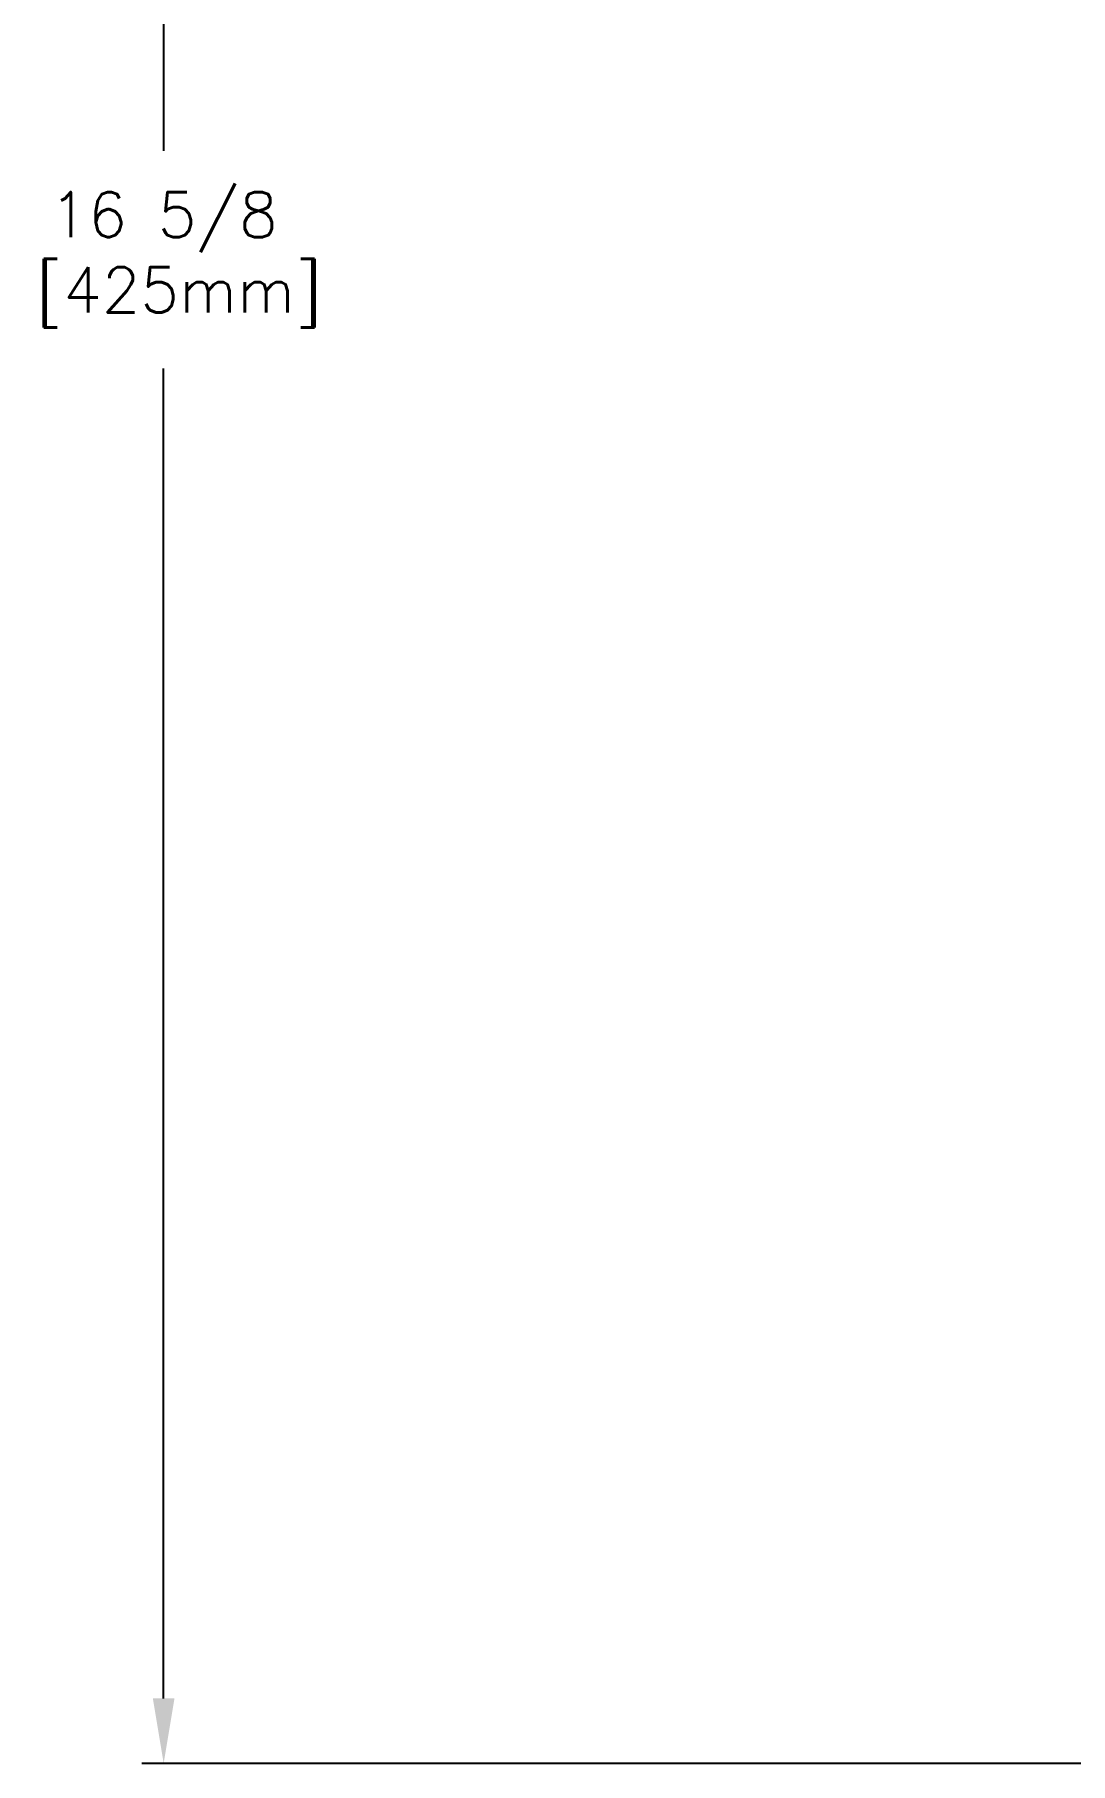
# Model space of a CAD drawing. Header units: inches. Extents: x 4.3 to 18.3, y 1.7 to 16.3.
# Drawn here: x 9.744 to 12.613, y 4.976 to 9.764 of the extents above; entities that cross this region are included whole.
import ezdxf

# ---------------------------------------------------------------- set-up
doc = ezdxf.new("R2010")
doc.units = ezdxf.units.IN
doc.header["$MEASUREMENT"] = 0
doc.header["$PDSIZE"] = -1
doc.layers.add('Dim', color=1, linetype='Continuous')
doc.styles.get("Standard").update_dxf_attribs({"font": 'romans.shx'})
doc.dimstyles.get("Standard").update_dxf_attribs({"dimtxt": 0.125, "dimasz": 0.18, "dimexe": 0.06, "dimexo": 0.0625, "dimgap": 0.09, "dimtad": 0, "dimtih": 1, "dimtoh": 1, "dimdec": 4, "dimlfac": 2, "dimzin": 4, "dimdsep": 46, "dimlunit": 5, "dimtxsty": 'Standard', "dimcen": 0.09, "dimadec": 0, "dimazin": 1, "dimtfac": 1, "dimtdec": 4, "dimtofl": 0, "dimtmove": 0, "dimatfit": 0, "dimfxl": 0, "dimfrac": 2, "dimtolj": 1, "dimtzin": 0, "dimarcsym": 0})

# ---------------------------------------------------------------- blocks, each defined once
blk = doc.blocks.new('*D16')
at = {"layer": 'Defpoints', "color": 0}
for p in [(14.2381, 13.3011), (10.1019, 4.9757), (14.7006, 4.9757)]:
    blk.add_point(p, dxfattribs=at)
at = {"layer": 'Dim', "color": 0, "lineweight": -2}
for p, q in [((14.1756, 13.3011), (10.0419, 13.3011)), ((10.1019, 13.1211), (10.1019, 9.4413)), ((10.1019, 5.1557), (10.1019, 8.8387)), ((14.6381, 4.9757), (10.0419, 4.9757))]:
    blk.add_line(p, q, dxfattribs=at)
at = {"layer": 'Dim', "color": 0}
for points in [[(10.0719, 13.1211), (10.1319, 13.1211), (10.1019, 13.3011)], [(10.0719, 5.1557), (10.1319, 5.1557), (10.1019, 4.9757)]]:
    blk.add_solid(points, dxfattribs=at)
at = {"layer": 'Dim', "color": 0, "insert": (10.1019, 9.14), "char_height": 0.125, "attachment_point": 5}
blk.add_mtext('\\A1;16 5/8\\P [425mm]', dxfattribs=at)

msp = doc.modelspace()

# ---------------------------------------------------------------- dimensions: what is measured, and where the dimension line sits
at = {"layer": 'Dim'}
dim = msp.add_linear_dim(base=(10.101944, 4.975702), p1=(14.238146, 13.301079), p2=(14.700638, 4.975702), angle=90, dimstyle='Standard', override={"dimpost": '\\X'}, dxfattribs=at)
dim.commit()
dim.dimension.update_dxf_attribs({"geometry": '*D16', "text_midpoint": (10.101944, 9.139989), "dimtype": 160})

doc.saveas('drawing.dxf')
